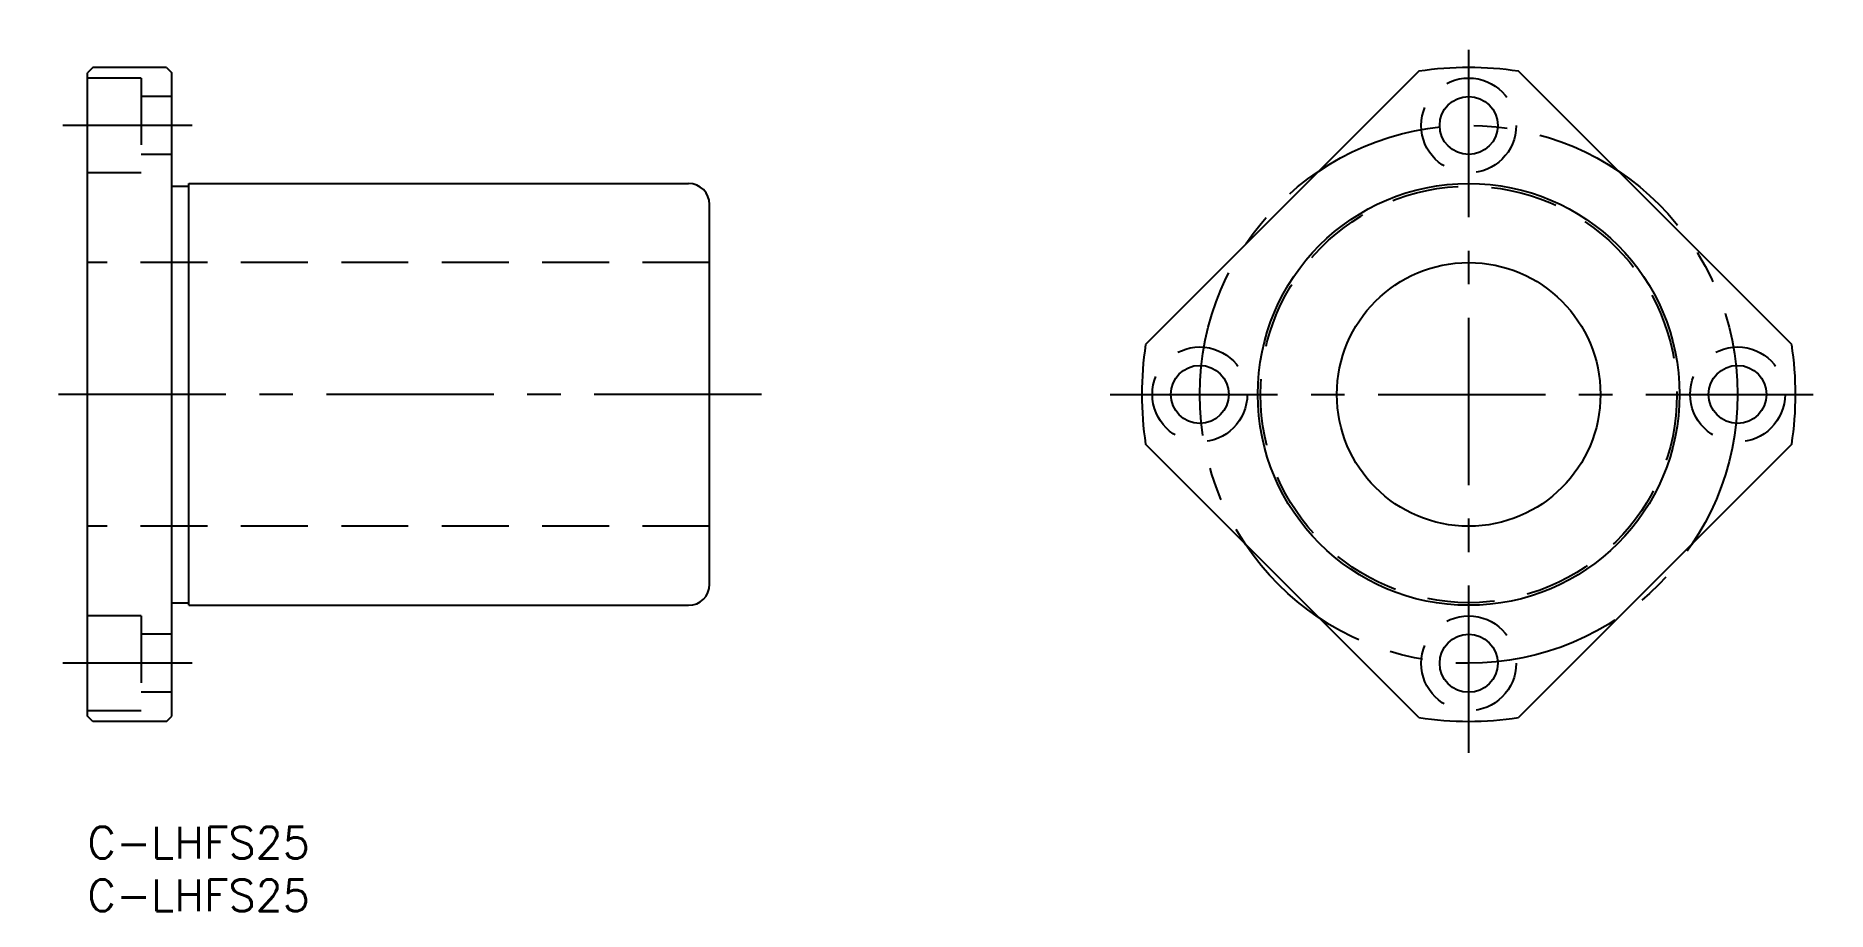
# Model space of a CAD drawing. Extents: x -5 to 165, y -8 to 75.
import ezdxf

# ---------------------------------------------------------------- set-up
doc = ezdxf.new("R2010")
doc.units = 0
doc.header["$LTSCALE"] = 0.5
doc.linetypes.add('CENTER', pattern=[50.8, 31.75, -6.35, 6.35, -6.35])
doc.linetypes.add('DASHED', pattern=[19.05, 12.7, -6.35])
for name, color, linetype in [('MSM_CENTER', 1, 'CENTER'), ('MSM_CONTINUOUS', 7, 'CONTINUOUS'), ('MSM_DASHED', 4, 'DASHED'), ('MSM_PART_NUMBER', 7, 'CONTINUOUS')]:
    doc.layers.add(name, color=color, linetype=linetype)
doc.styles.get("Standard").update_dxf_attribs({"font": 'txt.shx', "height": 3, "bigfont": 'bigfont.shx'})

# ---------------------------------------------------------------- blocks, each defined once
blk = doc.blocks.new('*U26')
at = {"layer": 'MSM_PART_NUMBER'}
blk.add_text('C-LHFS25', height=3, dxfattribs=at).set_placement((0, -3))
blk = doc.blocks.new('*U27')
at = {"layer": 'MSM_PART_NUMBER'}
blk.add_text('C-LHFS25', height=3, dxfattribs=at).set_placement((0, -8))

msp = doc.modelspace()

# ---------------------------------------------------------------- linework, layer by layer
at = {"layer": 'MSM_CENTER'}
for p, q in [((130.99, 7), (130.99, 75)), ((9.92, 66.5), (-2.35, 66.5)), ((63.93, 41), (-4.9, 41)), ((96.99, 41), (164.99, 41)), ((9.92, 15.5), (-2.35, 15.5))]:
    msp.add_line(p, q, dxfattribs=at)
msp.add_circle((130.99, 41), 25.5, dxfattribs=at)
at = {"layer": 'MSM_CONTINUOUS'}
for p, q in [((0.5, 72), (0, 71.5)), ((0, 10.5), (0, 71.5)), ((7.5, 72), (0.5, 72)), ((7.5, 72), (8, 71.5)), ((8, 10.5), (8, 71.5)), ((126.27, 71.64), (100.35, 45.72)), ((161.63, 45.72), (135.7, 71.64)), ((8, 60.75), (9.6, 60.75)), ((9.6, 61), (57, 61)), ((9.6, 21), (9.6, 61)), ((59, 23), (59, 59)), ((126.27, 10.36), (100.35, 36.28)), ((161.63, 36.28), (135.7, 10.36)), ((8, 21.25), (9.6, 21.25)), ((9.6, 21), (57, 21)), ((20.37, 21), (20.37, 21)), ((0.5, 10), (0, 10.5)), ((7.5, 10), (8, 10.5)), ((7.5, 10), (0.5, 10))]:
    msp.add_line(p, q, dxfattribs=at)
for centre, radius in [((130.99, 66.5), 2.75), ((130.99, 41), 20), ((130.99, 41), 12.5), ((105.49, 41), 2.75), ((156.49, 41), 2.75), ((130.99, 15.5), 2.75)]:
    msp.add_circle(centre, radius, dxfattribs=at)
for centre, radius, start, end in [((130.99, 41), 31, 81.2493, 98.7507), ((57, 59), 2, 0, 90), ((130.99, 41), 31, 171.2493, 188.7507), ((130.99, 41), 31, 351.2493, 8.7507), ((57, 23), 2, 270, 0), ((130.99, 41), 31, 261.2493, 278.7507)]:
    msp.add_arc(centre, radius, start, end, dxfattribs=at)
at = {"layer": 'MSM_DASHED'}
for p, q in [((5.1, 71), (0, 71)), ((5.1, 71), (5.1, 62)), ((8, 69.25), (5.1, 69.25)), ((8, 63.75), (5.1, 63.75)), ((5.1, 62), (0, 62)), ((59, 53.5), (0, 53.5)), ((59, 28.5), (0, 28.5)), ((5.1, 20), (0, 20)), ((5.1, 20), (5.1, 11)), ((8, 18.25), (5.1, 18.25)), ((8, 12.75), (5.1, 12.75)), ((5.1, 11), (0, 11))]:
    msp.add_line(p, q, dxfattribs=at)
for centre, radius in [((130.99, 66.5), 4.5), ((130.99, 41), 19.75), ((105.49, 41), 4.5), ((156.49, 41), 4.5), ((130.99, 15.5), 4.5)]:
    msp.add_circle(centre, radius, dxfattribs=at)

# ---------------------------------------------------------------- block references
at = {"layer": 'MSM_CONTINUOUS'}
for name in ['*U26', '*U27']:
    msp.add_blockref(name, (0, 0), dxfattribs=at)

doc.saveas('drawing.dxf')
